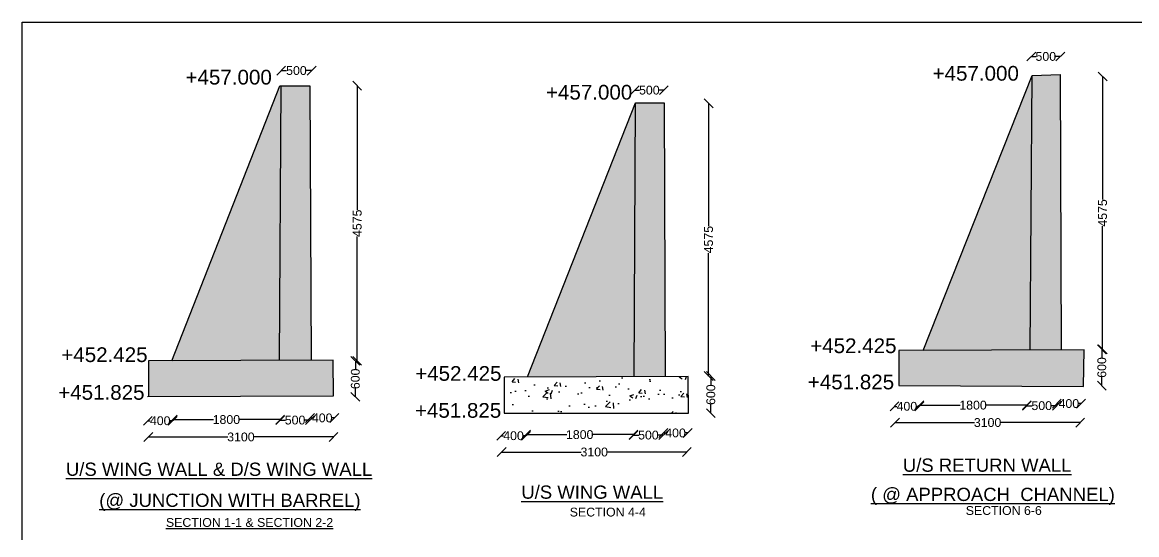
# Model space of a CAD drawing. Header units: millimetres. Extents: x 5124 to 14692097, y 2311 to 67827916.
# Drawn here: x 14654896 to 14673827, y 67819202 to 67827916 of the extents above; entities that cross this region are included whole.
import ezdxf

# ---------------------------------------------------------------- set-up
doc = ezdxf.new("R2010")
doc.units = ezdxf.units.MM
doc.header["$MEASUREMENT"] = 0
doc.layers.add('DRAWING', color=7, linetype='Continuous')
doc.layers.add('TEXT', color=2, linetype='Continuous')
doc.styles.get("Standard").update_dxf_attribs({"font": 'arial.ttf', "height": 225})
doc.dimstyles.get("Standard").update_dxf_attribs({"dimtxt": 150, "dimasz": 150, "dimexe": 0.18, "dimexo": 0.0625, "dimgap": 0.09, "dimtad": 0, "dimdec": 0, "dimzin": 0, "dimdsep": 46, "dimtxsty": 'Standard', "dimblk": 'OBLIQUE', "dimcen": 0.09, "dimse1": 1, "dimse2": 1, "dimadec": 0, "dimazin": 0, "dimtfac": 1, "dimtdec": 0, "dimtofl": 0, "dimtmove": 0, "dimatfit": 3, "dimfxl": 1, "dimtolj": 1, "dimtzin": 0, "dimarcsym": 0})
pattern_1 = [(50, (0, 0), (717.2601826, -62.752135), [75, -825]), (355, (0, 0), (-138.751334, 752.192134), [60, -660]), (100.4514, (59.8, -5.2), (578.509382, 689.439542), [63.74019, -701.142112]), (46.1842, (0, 200), (1067.241049, -165.519014), [112.5, -1237.5]), (96.6356, (88.9, 186.2), (934.662706, 974.117871), [95.610288, -1051.713]), (351.1842, (0, 200), (934.661945, 974.118601), [90, -990]), (21, (100, 150), (596.907052, -402.6188907), [75, -825]), (326, (100, 150), (243.315332, 725.150045), [60, -660]), (71.4514, (149.74, 116.45), (840.2226286, 322.530497), [63.74019, -701.142112]), (37.5, (0, 0), (12.1598553, 332.8938538), [0, -652, 0, -670, 0, -662.5]), (7.5, (0, 0), (263.0695374, 394.4117119), [0, -382, 0, -637, 0, -252.5]), (327.5, (-223, 0), (533.8224362, -22.5548717), [0, -250, 0, -780, 0, -1035]), (317.5, (-323, 0), (583.1861693, 100.1049823), [0, -325, 0, -518, 0, -735])]

# ---------------------------------------------------------------- blocks, each defined once
blk = doc.blocks.new('_Oblique')
at = {"color": 0, "linetype": 'ByBlock', "lineweight": -2}
blk.add_line((-0.5, -0.5), (0.5, 0.5), dxfattribs=at)
blk = doc.blocks.new('*D4')
at = {"layer": 'Defpoints', "color": 0, "transparency": 16777216}
for p in [(14659293, 67827084), (14659812, 67827094), (14659812, 67827094)]:
    blk.add_point(p, dxfattribs=at)
at = {"layer": 'TEXT', "color": 0, "lineweight": -2, "transparency": 16777216}
for p, q in [((14659293, 67827094), (14659387, 67827094)), ((14659812, 67827094), (14659718, 67827094))]:
    blk.add_line(p, q, dxfattribs=at)
at = {"layer": 'TEXT', "color": 0, "lineweight": -2, "transparency": 16777216, "xscale": 150, "yscale": 150, "zscale": 150, "rotation": 180}
blk.add_blockref('_Oblique', (14659293, 67827094), dxfattribs=at)
at = {"layer": 'TEXT', "color": 0, "lineweight": -2, "transparency": 16777216, "xscale": 150, "yscale": 150, "zscale": 150}
blk.add_blockref('_Oblique', (14659812, 67827094), dxfattribs=at)
at = {"layer": 'TEXT', "color": 0, "transparency": 16777216, "insert": (14659553, 67827094), "char_height": 150, "attachment_point": 5}
blk.add_mtext('\\A1;500', dxfattribs=at)
blk = doc.blocks.new('*D5')
at = {"layer": 'Defpoints', "color": 0, "transparency": 16777216}
for p in [(14660586, 67826838), (14660566, 67822159), (14660586, 67822159)]:
    blk.add_point(p, dxfattribs=at)
at = {"layer": 'TEXT', "color": 0, "lineweight": -2, "transparency": 16777216}
for p, q in [((14660586, 67826838), (14660586, 67824726)), ((14660586, 67822159), (14660586, 67824271))]:
    blk.add_line(p, q, dxfattribs=at)
at = {"layer": 'TEXT', "color": 0, "lineweight": -2, "transparency": 16777216, "xscale": 150, "yscale": 150, "zscale": 150}
for p, rotation in [((14660586, 67826838), 90), ((14660586, 67822159), 270)]:
    blk.add_blockref('_Oblique', p, dxfattribs=dict(at, rotation=rotation))
at = {"layer": 'TEXT', "color": 0, "transparency": 16777216, "insert": (14660586, 67824498), "char_height": 150, "attachment_point": 5, "rotation": 90}
blk.add_mtext('\\A1;4575', dxfattribs=at)
blk = doc.blocks.new('*D6')
at = {"layer": 'Defpoints', "color": 0, "transparency": 16777216}
for p in [(14660566, 67822159), (14660554, 67821548), (14660569, 67821548)]:
    blk.add_point(p, dxfattribs=at)
at = {"layer": 'TEXT', "color": 0, "lineweight": -2, "transparency": 16777216}
for p, q in [((14660554, 67822159), (14660554, 67822019)), ((14660554, 67821548), (14660554, 67821687))]:
    blk.add_line(p, q, dxfattribs=at)
at = {"layer": 'TEXT', "color": 0, "lineweight": -2, "transparency": 16777216, "xscale": 150, "yscale": 150, "zscale": 150}
for p, rotation in [((14660554, 67822159), 90), ((14660554, 67821548), 270)]:
    blk.add_blockref('_Oblique', p, dxfattribs=dict(at, rotation=rotation))
at = {"layer": 'TEXT', "color": 0, "transparency": 16777216, "insert": (14660554, 67821853), "char_height": 150, "attachment_point": 5, "rotation": 90}
blk.add_mtext('\\A1;600', dxfattribs=at)
blk = doc.blocks.new('*D7')
at = {"layer": 'Defpoints', "color": 0, "transparency": 16777216}
for p in [(14659785, 67821235), (14660197, 67821245), (14660197, 67821188)]:
    blk.add_point(p, dxfattribs=at)
at = {"layer": 'TEXT', "color": 0, "lineweight": -2, "transparency": 16777216}
for p, q in [((14659785, 67821188), (14659823, 67821188)), ((14660197, 67821188), (14660160, 67821188))]:
    blk.add_line(p, q, dxfattribs=at)
at = {"layer": 'TEXT', "color": 0, "lineweight": -2, "transparency": 16777216, "xscale": 150, "yscale": 150, "zscale": 150, "rotation": 180}
blk.add_blockref('_Oblique', (14659785, 67821188), dxfattribs=at)
at = {"layer": 'TEXT', "color": 0, "lineweight": -2, "transparency": 16777216, "xscale": 150, "yscale": 150, "zscale": 150}
blk.add_blockref('_Oblique', (14660197, 67821188), dxfattribs=at)
at = {"layer": 'TEXT', "color": 0, "transparency": 16777216, "insert": (14659991, 67821188), "char_height": 150, "attachment_point": 5}
blk.add_mtext('\\A1;400', dxfattribs=at)
blk = doc.blocks.new('*D8')
at = {"layer": 'Defpoints', "color": 0, "transparency": 16777216}
for p in [(14659276, 67821188), (14659276, 67821151), (14659785, 67821188)]:
    blk.add_point(p, dxfattribs=at)
at = {"layer": 'TEXT', "color": 0, "lineweight": -2, "transparency": 16777216}
for p, q in [((14659276, 67821151), (14659365, 67821151)), ((14659785, 67821151), (14659696, 67821151))]:
    blk.add_line(p, q, dxfattribs=at)
at = {"layer": 'TEXT', "color": 0, "lineweight": -2, "transparency": 16777216, "xscale": 150, "yscale": 150, "zscale": 150, "rotation": 180}
blk.add_blockref('_Oblique', (14659276, 67821151), dxfattribs=at)
at = {"layer": 'TEXT', "color": 0, "lineweight": -2, "transparency": 16777216, "xscale": 150, "yscale": 150, "zscale": 150}
blk.add_blockref('_Oblique', (14659785, 67821151), dxfattribs=at)
at = {"layer": 'TEXT', "color": 0, "transparency": 16777216, "insert": (14659530, 67821151), "char_height": 150, "attachment_point": 5}
blk.add_mtext('\\A1;500', dxfattribs=at)
blk = doc.blocks.new('*D9')
at = {"layer": 'Defpoints', "color": 0, "transparency": 16777216}
for p in [(14657450, 67821203), (14657450, 67821160), (14659276, 67821151)]:
    blk.add_point(p, dxfattribs=at)
at = {"layer": 'TEXT', "color": 0, "lineweight": -2, "transparency": 16777216}
for p, q in [((14657450, 67821160), (14658146, 67821160)), ((14659276, 67821160), (14658579, 67821160))]:
    blk.add_line(p, q, dxfattribs=at)
at = {"layer": 'TEXT', "color": 0, "lineweight": -2, "transparency": 16777216, "xscale": 150, "yscale": 150, "zscale": 150, "rotation": 180}
blk.add_blockref('_Oblique', (14657450, 67821160), dxfattribs=at)
at = {"layer": 'TEXT', "color": 0, "lineweight": -2, "transparency": 16777216, "xscale": 150, "yscale": 150, "zscale": 150}
blk.add_blockref('_Oblique', (14659276, 67821160), dxfattribs=at)
at = {"layer": 'TEXT', "color": 0, "transparency": 16777216, "insert": (14658363, 67821160), "char_height": 150, "attachment_point": 5}
blk.add_mtext('\\A1;1800', dxfattribs=at)
blk = doc.blocks.new('*D10')
at = {"layer": 'Defpoints', "color": 0, "transparency": 16777216}
for p in [(14657029, 67821160), (14657029, 67821140), (14657450, 67821160)]:
    blk.add_point(p, dxfattribs=at)
at = {"layer": 'TEXT', "color": 0, "lineweight": -2, "transparency": 16777216}
for p, q in [((14657029, 67821140), (14657071, 67821140)), ((14657450, 67821140), (14657408, 67821140))]:
    blk.add_line(p, q, dxfattribs=at)
at = {"layer": 'TEXT', "color": 0, "lineweight": -2, "transparency": 16777216, "xscale": 150, "yscale": 150, "zscale": 150, "rotation": 180}
blk.add_blockref('_Oblique', (14657029, 67821140), dxfattribs=at)
at = {"layer": 'TEXT', "color": 0, "lineweight": -2, "transparency": 16777216, "xscale": 150, "yscale": 150, "zscale": 150}
blk.add_blockref('_Oblique', (14657450, 67821140), dxfattribs=at)
at = {"layer": 'TEXT', "color": 0, "transparency": 16777216, "insert": (14657239, 67821140), "char_height": 150, "attachment_point": 5}
blk.add_mtext('\\A1;400', dxfattribs=at)
blk = doc.blocks.new('*D11')
at = {"layer": 'Defpoints', "color": 0, "transparency": 16777216}
for p in [(14660183, 67820901), (14657037, 67820886), (14660183, 67820864)]:
    blk.add_point(p, dxfattribs=at)
at = {"layer": 'TEXT', "color": 0, "lineweight": -2, "transparency": 16777216}
for p, q in [((14657037, 67820864), (14658386, 67820864)), ((14660183, 67820864), (14658834, 67820864))]:
    blk.add_line(p, q, dxfattribs=at)
at = {"layer": 'TEXT', "color": 0, "lineweight": -2, "transparency": 16777216, "xscale": 150, "yscale": 150, "zscale": 150, "rotation": 180}
blk.add_blockref('_Oblique', (14657037, 67820864), dxfattribs=at)
at = {"layer": 'TEXT', "color": 0, "lineweight": -2, "transparency": 16777216, "xscale": 150, "yscale": 150, "zscale": 150}
blk.add_blockref('_Oblique', (14660183, 67820864), dxfattribs=at)
at = {"layer": 'TEXT', "color": 0, "transparency": 16777216, "insert": (14658610, 67820864), "char_height": 150, "attachment_point": 5}
blk.add_mtext('\\A1;3100', dxfattribs=at)
blk = doc.blocks.new('*D13')
at = {"layer": 'Defpoints', "color": 0, "transparency": 16777216}
for p in [(14665787, 67820979), (14666199, 67820989), (14666199, 67820932)]:
    blk.add_point(p, dxfattribs=at)
at = {"layer": 'TEXT', "color": 0, "lineweight": -2, "transparency": 16777216}
for p, q in [((14665787, 67820932), (14665825, 67820932)), ((14666199, 67820932), (14666162, 67820932))]:
    blk.add_line(p, q, dxfattribs=at)
at = {"layer": 'TEXT', "color": 0, "lineweight": -2, "transparency": 16777216, "xscale": 150, "yscale": 150, "zscale": 150, "rotation": 180}
blk.add_blockref('_Oblique', (14665787, 67820932), dxfattribs=at)
at = {"layer": 'TEXT', "color": 0, "lineweight": -2, "transparency": 16777216, "xscale": 150, "yscale": 150, "zscale": 150}
blk.add_blockref('_Oblique', (14666199, 67820932), dxfattribs=at)
at = {"layer": 'TEXT', "color": 0, "transparency": 16777216, "insert": (14665993, 67820932), "char_height": 150, "attachment_point": 5}
blk.add_mtext('\\A1;400', dxfattribs=at)
blk = doc.blocks.new('*D14')
at = {"layer": 'Defpoints', "color": 0, "transparency": 16777216}
for p in [(14665278, 67820932), (14665787, 67820932), (14665278, 67820896)]:
    blk.add_point(p, dxfattribs=at)
at = {"layer": 'TEXT', "color": 0, "lineweight": -2, "transparency": 16777216}
for p, q in [((14665278, 67820896), (14665367, 67820896)), ((14665787, 67820896), (14665698, 67820896))]:
    blk.add_line(p, q, dxfattribs=at)
at = {"layer": 'TEXT', "color": 0, "lineweight": -2, "transparency": 16777216, "xscale": 150, "yscale": 150, "zscale": 150, "rotation": 180}
blk.add_blockref('_Oblique', (14665278, 67820896), dxfattribs=at)
at = {"layer": 'TEXT', "color": 0, "lineweight": -2, "transparency": 16777216, "xscale": 150, "yscale": 150, "zscale": 150}
blk.add_blockref('_Oblique', (14665787, 67820896), dxfattribs=at)
at = {"layer": 'TEXT', "color": 0, "transparency": 16777216, "insert": (14665532, 67820896), "char_height": 150, "attachment_point": 5}
blk.add_mtext('\\A1;500', dxfattribs=at)
blk = doc.blocks.new('*D15')
at = {"layer": 'Defpoints', "color": 0, "transparency": 16777216}
for p in [(14663452, 67820947), (14663452, 67820904), (14665278, 67820896)]:
    blk.add_point(p, dxfattribs=at)
at = {"layer": 'TEXT', "color": 0, "lineweight": -2, "transparency": 16777216}
for p, q in [((14663452, 67820904), (14664148, 67820904)), ((14665278, 67820904), (14664581, 67820904))]:
    blk.add_line(p, q, dxfattribs=at)
at = {"layer": 'TEXT', "color": 0, "lineweight": -2, "transparency": 16777216, "xscale": 150, "yscale": 150, "zscale": 150, "rotation": 180}
blk.add_blockref('_Oblique', (14663452, 67820904), dxfattribs=at)
at = {"layer": 'TEXT', "color": 0, "lineweight": -2, "transparency": 16777216, "xscale": 150, "yscale": 150, "zscale": 150}
blk.add_blockref('_Oblique', (14665278, 67820904), dxfattribs=at)
at = {"layer": 'TEXT', "color": 0, "transparency": 16777216, "insert": (14664365, 67820904), "char_height": 150, "attachment_point": 5}
blk.add_mtext('\\A1;1800', dxfattribs=at)
blk = doc.blocks.new('*D16')
at = {"layer": 'Defpoints', "color": 0, "transparency": 16777216}
for p in [(14663031, 67820904), (14663452, 67820904), (14663031, 67820885)]:
    blk.add_point(p, dxfattribs=at)
at = {"layer": 'TEXT', "color": 0, "lineweight": -2, "transparency": 16777216}
for p, q in [((14663031, 67820885), (14663073, 67820885)), ((14663452, 67820885), (14663410, 67820885))]:
    blk.add_line(p, q, dxfattribs=at)
at = {"layer": 'TEXT', "color": 0, "lineweight": -2, "transparency": 16777216, "xscale": 150, "yscale": 150, "zscale": 150, "rotation": 180}
blk.add_blockref('_Oblique', (14663031, 67820885), dxfattribs=at)
at = {"layer": 'TEXT', "color": 0, "lineweight": -2, "transparency": 16777216, "xscale": 150, "yscale": 150, "zscale": 150}
blk.add_blockref('_Oblique', (14663452, 67820885), dxfattribs=at)
at = {"layer": 'TEXT', "color": 0, "transparency": 16777216, "insert": (14663241, 67820885), "char_height": 150, "attachment_point": 5}
blk.add_mtext('\\A1;400', dxfattribs=at)
blk = doc.blocks.new('*D12')
at = {"layer": 'Defpoints', "color": 0, "transparency": 16777216}
for p in [(14663039, 67820630), (14666185, 67820645), (14666185, 67820608)]:
    blk.add_point(p, dxfattribs=at)
at = {"layer": 'TEXT', "color": 0, "lineweight": -2, "transparency": 16777216}
for p, q in [((14663039, 67820608), (14664388, 67820608)), ((14666185, 67820608), (14664836, 67820608))]:
    blk.add_line(p, q, dxfattribs=at)
at = {"layer": 'TEXT', "color": 0, "lineweight": -2, "transparency": 16777216, "xscale": 150, "yscale": 150, "zscale": 150, "rotation": 180}
blk.add_blockref('_Oblique', (14663039, 67820608), dxfattribs=at)
at = {"layer": 'TEXT', "color": 0, "lineweight": -2, "transparency": 16777216, "xscale": 150, "yscale": 150, "zscale": 150}
blk.add_blockref('_Oblique', (14666185, 67820608), dxfattribs=at)
at = {"layer": 'TEXT', "color": 0, "transparency": 16777216, "insert": (14664612, 67820608), "char_height": 150, "attachment_point": 5}
blk.add_mtext('\\A1;3100', dxfattribs=at)
blk = doc.blocks.new('*D18')
at = {"layer": 'Defpoints', "color": 0, "transparency": 16777216}
for p in [(14672469, 67821479), (14672881, 67821489), (14672881, 67821432)]:
    blk.add_point(p, dxfattribs=at)
at = {"layer": 'TEXT', "color": 0, "lineweight": -2, "transparency": 16777216}
for p, q in [((14672469, 67821432), (14672507, 67821432)), ((14672881, 67821432), (14672844, 67821432))]:
    blk.add_line(p, q, dxfattribs=at)
at = {"layer": 'TEXT', "color": 0, "lineweight": -2, "transparency": 16777216, "xscale": 150, "yscale": 150, "zscale": 150, "rotation": 180}
blk.add_blockref('_Oblique', (14672469, 67821432), dxfattribs=at)
at = {"layer": 'TEXT', "color": 0, "lineweight": -2, "transparency": 16777216, "xscale": 150, "yscale": 150, "zscale": 150}
blk.add_blockref('_Oblique', (14672881, 67821432), dxfattribs=at)
at = {"layer": 'TEXT', "color": 0, "transparency": 16777216, "insert": (14672675, 67821432), "char_height": 150, "attachment_point": 5}
blk.add_mtext('\\A1;400', dxfattribs=at)
blk = doc.blocks.new('*D19')
at = {"layer": 'Defpoints', "color": 0, "transparency": 16777216}
for p in [(14671960, 67821432), (14671960, 67821396), (14672469, 67821432)]:
    blk.add_point(p, dxfattribs=at)
at = {"layer": 'TEXT', "color": 0, "lineweight": -2, "transparency": 16777216}
for p, q in [((14671960, 67821396), (14672049, 67821396)), ((14672469, 67821396), (14672380, 67821396))]:
    blk.add_line(p, q, dxfattribs=at)
at = {"layer": 'TEXT', "color": 0, "lineweight": -2, "transparency": 16777216, "xscale": 150, "yscale": 150, "zscale": 150, "rotation": 180}
blk.add_blockref('_Oblique', (14671960, 67821396), dxfattribs=at)
at = {"layer": 'TEXT', "color": 0, "lineweight": -2, "transparency": 16777216, "xscale": 150, "yscale": 150, "zscale": 150}
blk.add_blockref('_Oblique', (14672469, 67821396), dxfattribs=at)
at = {"layer": 'TEXT', "color": 0, "transparency": 16777216, "insert": (14672214, 67821396), "char_height": 150, "attachment_point": 5}
blk.add_mtext('\\A1;500', dxfattribs=at)
blk = doc.blocks.new('*D20')
at = {"layer": 'Defpoints', "color": 0, "transparency": 16777216}
for p in [(14670134, 67821447), (14670134, 67821405), (14671960, 67821396)]:
    blk.add_point(p, dxfattribs=at)
at = {"layer": 'TEXT', "color": 0, "lineweight": -2, "transparency": 16777216}
for p, q in [((14670134, 67821405), (14670830, 67821405)), ((14671960, 67821405), (14671264, 67821405))]:
    blk.add_line(p, q, dxfattribs=at)
at = {"layer": 'TEXT', "color": 0, "lineweight": -2, "transparency": 16777216, "xscale": 150, "yscale": 150, "zscale": 150, "rotation": 180}
blk.add_blockref('_Oblique', (14670134, 67821405), dxfattribs=at)
at = {"layer": 'TEXT', "color": 0, "lineweight": -2, "transparency": 16777216, "xscale": 150, "yscale": 150, "zscale": 150}
blk.add_blockref('_Oblique', (14671960, 67821405), dxfattribs=at)
at = {"layer": 'TEXT', "color": 0, "transparency": 16777216, "insert": (14671047, 67821405), "char_height": 150, "attachment_point": 5}
blk.add_mtext('\\A1;1800', dxfattribs=at)
blk = doc.blocks.new('*D21')
at = {"layer": 'Defpoints', "color": 0, "transparency": 16777216}
for p in [(14669713, 67821405), (14669713, 67821385), (14670134, 67821405)]:
    blk.add_point(p, dxfattribs=at)
at = {"layer": 'TEXT', "color": 0, "lineweight": -2, "transparency": 16777216}
for p, q in [((14669713, 67821385), (14669755, 67821385)), ((14670134, 67821385), (14670092, 67821385))]:
    blk.add_line(p, q, dxfattribs=at)
at = {"layer": 'TEXT', "color": 0, "lineweight": -2, "transparency": 16777216, "xscale": 150, "yscale": 150, "zscale": 150, "rotation": 180}
blk.add_blockref('_Oblique', (14669713, 67821385), dxfattribs=at)
at = {"layer": 'TEXT', "color": 0, "lineweight": -2, "transparency": 16777216, "xscale": 150, "yscale": 150, "zscale": 150}
blk.add_blockref('_Oblique', (14670134, 67821385), dxfattribs=at)
at = {"layer": 'TEXT', "color": 0, "transparency": 16777216, "insert": (14669923, 67821385), "char_height": 150, "attachment_point": 5}
blk.add_mtext('\\A1;400', dxfattribs=at)
blk = doc.blocks.new('*D17')
at = {"layer": 'Defpoints', "color": 0, "transparency": 16777216}
for p in [(14669721, 67821130), (14672867, 67821145), (14672867, 67821109)]:
    blk.add_point(p, dxfattribs=at)
at = {"layer": 'TEXT', "color": 0, "lineweight": -2, "transparency": 16777216}
for p, q in [((14669721, 67821109), (14671070, 67821109)), ((14672867, 67821109), (14671518, 67821109))]:
    blk.add_line(p, q, dxfattribs=at)
at = {"layer": 'TEXT', "color": 0, "lineweight": -2, "transparency": 16777216, "xscale": 150, "yscale": 150, "zscale": 150, "rotation": 180}
blk.add_blockref('_Oblique', (14669721, 67821109), dxfattribs=at)
at = {"layer": 'TEXT', "color": 0, "lineweight": -2, "transparency": 16777216, "xscale": 150, "yscale": 150, "zscale": 150}
blk.add_blockref('_Oblique', (14672867, 67821109), dxfattribs=at)
at = {"layer": 'TEXT', "color": 0, "transparency": 16777216, "insert": (14671294, 67821109), "char_height": 150, "attachment_point": 5}
blk.add_mtext('\\A1;3100', dxfattribs=at)
blk = doc.blocks.new('*D22')
at = {"layer": 'Defpoints', "color": 0, "transparency": 16777216}
for p in [(14666593, 67821901), (14666606, 67821901), (14666602, 67821268)]:
    blk.add_point(p, dxfattribs=at)
at = {"layer": 'TEXT', "color": 0, "lineweight": -2, "transparency": 16777216}
for p, q in [((14666593, 67821901), (14666593, 67821750)), ((14666593, 67821268), (14666593, 67821418))]:
    blk.add_line(p, q, dxfattribs=at)
at = {"layer": 'TEXT', "color": 0, "lineweight": -2, "transparency": 16777216, "xscale": 150, "yscale": 150, "zscale": 150}
for p, rotation in [((14666593, 67821901), 90), ((14666593, 67821268), 270)]:
    blk.add_blockref('_Oblique', p, dxfattribs=dict(at, rotation=rotation))
at = {"layer": 'TEXT', "color": 0, "transparency": 16777216, "insert": (14666593, 67821584), "char_height": 150, "attachment_point": 5, "rotation": 90}
blk.add_mtext('\\A1;600', dxfattribs=at)
blk = doc.blocks.new('*D23')
at = {"layer": 'Defpoints', "color": 0, "transparency": 16777216}
for p in [(14666555, 67826538), (14666615, 67826538), (14666593, 67821901)]:
    blk.add_point(p, dxfattribs=at)
at = {"layer": 'TEXT', "color": 0, "lineweight": -2, "transparency": 16777216}
for p, q in [((14666555, 67826538), (14666555, 67824447)), ((14666555, 67821901), (14666555, 67823992))]:
    blk.add_line(p, q, dxfattribs=at)
at = {"layer": 'TEXT', "color": 0, "lineweight": -2, "transparency": 16777216, "xscale": 150, "yscale": 150, "zscale": 150}
for p, rotation in [((14666555, 67826538), 90), ((14666555, 67821901), 270)]:
    blk.add_blockref('_Oblique', p, dxfattribs=dict(at, rotation=rotation))
at = {"layer": 'TEXT', "color": 0, "transparency": 16777216, "insert": (14666555, 67824220), "char_height": 150, "attachment_point": 5, "rotation": 90}
blk.add_mtext('\\A1;4575', dxfattribs=at)
blk = doc.blocks.new('*D24')
at = {"layer": 'Defpoints', "color": 0, "transparency": 16777216}
for p in [(14665303, 67826790), (14665793, 67826775), (14665793, 67826761)]:
    blk.add_point(p, dxfattribs=at)
at = {"layer": 'TEXT', "color": 0, "lineweight": -2, "transparency": 16777216}
for p, q in [((14665303, 67826761), (14665382, 67826761)), ((14665793, 67826761), (14665714, 67826761))]:
    blk.add_line(p, q, dxfattribs=at)
at = {"layer": 'TEXT', "color": 0, "lineweight": -2, "transparency": 16777216, "xscale": 150, "yscale": 150, "zscale": 150, "rotation": 180}
blk.add_blockref('_Oblique', (14665303, 67826761), dxfattribs=at)
at = {"layer": 'TEXT', "color": 0, "lineweight": -2, "transparency": 16777216, "xscale": 150, "yscale": 150, "zscale": 150}
blk.add_blockref('_Oblique', (14665793, 67826761), dxfattribs=at)
at = {"layer": 'TEXT', "color": 0, "transparency": 16777216, "insert": (14665548, 67826761), "char_height": 150, "attachment_point": 5}
blk.add_mtext('\\A1;500', dxfattribs=at)
blk = doc.blocks.new('*D25')
at = {"layer": 'Defpoints', "color": 0, "transparency": 16777216}
for p in [(14673235, 67822355), (14673270, 67822355), (14673284, 67821736)]:
    blk.add_point(p, dxfattribs=at)
at = {"layer": 'TEXT', "color": 0, "lineweight": -2, "transparency": 16777216}
for p, q in [((14673235, 67822355), (14673235, 67822211)), ((14673235, 67821736), (14673235, 67821880))]:
    blk.add_line(p, q, dxfattribs=at)
at = {"layer": 'TEXT', "color": 0, "lineweight": -2, "transparency": 16777216, "xscale": 150, "yscale": 150, "zscale": 150}
for p, rotation in [((14673235, 67822355), 90), ((14673235, 67821736), 270)]:
    blk.add_blockref('_Oblique', p, dxfattribs=dict(at, rotation=rotation))
at = {"layer": 'TEXT', "color": 0, "transparency": 16777216, "insert": (14673235, 67822046), "char_height": 150, "attachment_point": 5, "rotation": 90}
blk.add_mtext('\\A1;600', dxfattribs=at)
blk = doc.blocks.new('*D26')
at = {"layer": 'Defpoints', "color": 0, "transparency": 16777216}
for p in [(14673248, 67826994), (14673259, 67826994), (14673235, 67822355)]:
    blk.add_point(p, dxfattribs=at)
at = {"layer": 'TEXT', "color": 0, "lineweight": -2, "transparency": 16777216}
for p, q in [((14673248, 67826994), (14673248, 67824902)), ((14673248, 67822355), (14673248, 67824447))]:
    blk.add_line(p, q, dxfattribs=at)
at = {"layer": 'TEXT', "color": 0, "lineweight": -2, "transparency": 16777216, "xscale": 150, "yscale": 150, "zscale": 150}
for p, rotation in [((14673248, 67826994), 90), ((14673248, 67822355), 270)]:
    blk.add_blockref('_Oblique', p, dxfattribs=dict(at, rotation=rotation))
at = {"layer": 'TEXT', "color": 0, "transparency": 16777216, "insert": (14673248, 67824674), "char_height": 150, "attachment_point": 5, "rotation": 90}
blk.add_mtext('\\A1;4575', dxfattribs=at)
blk = doc.blocks.new('*D27')
at = {"layer": 'Defpoints', "color": 0, "transparency": 16777216}
for p in [(14672036, 67827247), (14672529, 67827334), (14672529, 67827233)]:
    blk.add_point(p, dxfattribs=at)
at = {"layer": 'TEXT', "color": 0, "lineweight": -2, "transparency": 16777216}
for p, q in [((14672036, 67827334), (14672117, 67827334)), ((14672529, 67827334), (14672448, 67827334))]:
    blk.add_line(p, q, dxfattribs=at)
at = {"layer": 'TEXT', "color": 0, "lineweight": -2, "transparency": 16777216, "xscale": 150, "yscale": 150, "zscale": 150, "rotation": 180}
blk.add_blockref('_Oblique', (14672036, 67827334), dxfattribs=at)
at = {"layer": 'TEXT', "color": 0, "lineweight": -2, "transparency": 16777216, "xscale": 150, "yscale": 150, "zscale": 150}
blk.add_blockref('_Oblique', (14672529, 67827334), dxfattribs=at)
at = {"layer": 'TEXT', "color": 0, "transparency": 16777216, "insert": (14672283, 67827334), "char_height": 150, "attachment_point": 5}
blk.add_mtext('\\A1;500', dxfattribs=at)

msp = doc.modelspace()

# ---------------------------------------------------------------- hatches: boundary and pattern name
at = {"layer": 'TEXT'}
h = msp.add_hatch(dxfattribs=at)
h.set_pattern_fill('AR-CONC', color=0, scale=100, style=0)
h.set_pattern_definition(pattern_1)
h.paths.add_polyline_path([(14659294.2, 67826836.5), (14659271.5, 67826836.6), (14657436.1, 67822158.6), (14659264.9, 67822166)])
h.paths.add_polyline_path([(14659783, 67826833.4), (14659294.2, 67826836.5), (14659264.9, 67822166), (14659801.8, 67822168.2)])
h.paths.add_polyline_path([(14660179.7, 67822169.7), (14657040.3, 67822157), (14657042.7, 67821552.8), (14660182.2, 67821565.5)])
h.paths.add_polyline_path([(14665310.7, 67826547.7), (14663480.1, 67821885.3), (14665290.3, 67821891.3)])
h.paths.add_polyline_path([(14665800.3, 67826547.7), (14665310.7, 67826547.7), (14665290.3, 67821891.3), (14665815.7, 67821893)])
h.paths.add_polyline_path([(14672050.3, 67827012.7), (14670197.2, 67822334.1), (14672019.1, 67822340.9)])
h.paths.add_polyline_path([(14672528.5, 67827025.2), (14672050.3, 67827012.7), (14672019.1, 67822340.9), (14672546, 67822342.9)])
h.paths.add_polyline_path([(14672936.2, 67822344.4), (14669787.9, 67822332.5), (14669787.4, 67821737.3), (14672922.4, 67821724.3)])
h = msp.add_hatch(dxfattribs=at)
h.set_pattern_fill('AR-CONC', color=0, scale=100, style=0)
h.set_pattern_definition(pattern_1)
h.paths.add_polyline_path([(14666207.7, 67821894.3), (14663082.6, 67821884), (14663082.9, 67821268.1), (14666215.2, 67821270)])

# ---------------------------------------------------------------- linework, layer by layer
at = {"layer": 'DRAWING', "color": 0}
for points in [[(14670197.2, 67822334.1), (14672050.3, 67827012.7), (14672528.5, 67827025.2), (14672546, 67822342.9)], [(14672019.1, 67822340.9), (14672050.3, 67827012.7)], [(14657436.1, 67822158.6), (14659271.5, 67826836.6), (14659783, 67826833.4), (14659801.8, 67822168.2)], [(14659264.9, 67822166), (14659294.2, 67826836.5)], [(14663480.1, 67821885.3), (14665310.7, 67826547.7), (14665800.3, 67826547.7), (14665815.7, 67821893)], [(14665290.3, 67821891.3), (14665310.7, 67826547.7)], [(14669787.4, 67821737.3), (14672922.4, 67821724.3), (14672936.2, 67822344.4), (14669787.9, 67822332.5), (14669787.4, 67821737.3)], [(14657024.2, 67821552.8), (14660182.2, 67821565.5), (14660179.7, 67822169.7), (14657040.3, 67822157), (14657042.7, 67821552.8)], [(14663082.1, 67821268.1), (14666215.2, 67821270), (14666207.7, 67821894.3), (14663082.6, 67821884), (14663082.9, 67821268.1)]]:
    msp.add_lwpolyline(points, dxfattribs=at)
at = {"layer": 'TEXT', "color": 0}
msp.add_lwpolyline([(14692097.2, 67806240.1), (14654896.1, 67806240.1), (14654896.1, 67827915.7), (14692097.2, 67827915.7)], close=True, dxfattribs=at)

# ---------------------------------------------------------------- texts
for s, height, p in [('+457.000', 250, (14670359.5, 67826922.8)), ('+457.000', 250, (14657668.8, 67826857.2)), ('+457.000', 250, (14663792, 67826601)), ('+452.425', 250, (14668280.7, 67822290.3)), ('+452.425', 250, (14655558.6, 67822138.6)), ('+452.425', 250, (14661570.4, 67821819.5)), ('+451.825', 250, (14668240.3, 67821674.7)), ('+451.825', 250, (14655506.6, 67821497.2)), ('+451.825', 250, (14661566.4, 67821191.2)), ('%%UU/S WING WALL & D/S WING WALL', 225, (14655637, 67820203.5)), ('%%UU/S RETURN WALL', 225, (14669854.8, 67820272.8)), ('%%UU/S WING WALL', 225, (14663373.3, 67819814.1)), ('%%U( @ APPROACH  CHANNEL)', 225, (14669311.9, 67819775.7)), ('%%U(@ JUNCTION WITH BARREL)', 225, (14656203.4, 67819675.5)), ('SECTION 4-4', 150, (14664195.7, 67819512.4)), ('SECTION 6-6', 150, (14670922.9, 67819539.1)), ('%%USECTION 1-1 & SECTION 2-2', 150, (14657336.2, 67819336))]:
    msp.add_text(s, height=height, dxfattribs=at).set_placement(p)

# ---------------------------------------------------------------- dimensions: what is measured, and where the dimension line sits
for base, p1, p2, text, picture, middle in [((14672529.5, 67827333.8), (14672036.3, 67827246.6), (14672529.5, 67827233.2), '500', '*D27', (14672282.9, 67827333.8)), ((14659812, 67827094.2), (14659293.1, 67827084.4), (14659812, 67827094.2), '500', '*D4', (14659552.5, 67827094.2)), ((14665793.4, 67826761.5), (14665302.6, 67826790), (14665793.4, 67826774.7), '500', '*D24', (14665548, 67826761.5)), ((14669712.9, 67821384.9), (14670133.8, 67821404.6), (14669712.9, 67821404.6), '400', '*D21', (14669923.4, 67821384.9)), ((14670133.8, 67821404.6), (14671959.7, 67821395.9), (14670133.8, 67821447.3), '1800', '*D20', (14671046.8, 67821404.6)), ((14671959.7, 67821395.9), (14672469.2, 67821432.3), (14671959.7, 67821432.3), '500', '*D19', (14672214.5, 67821395.9)), ((14672881.4, 67821432.3), (14672469.2, 67821479.2), (14672881.4, 67821489.2), '400', '*D18', (14672675.3, 67821432.3)), ((14660197.3, 67821187.8), (14659785.1, 67821234.6), (14660197.3, 67821244.7), '400', '*D7', (14659991.2, 67821187.8)), ((14657028.8, 67821140.3), (14657449.7, 67821160), (14657028.8, 67821160), '400', '*D10', (14657239.3, 67821140.3)), ((14657449.7, 67821160), (14659275.6, 67821151.4), (14657449.7, 67821202.7), '1800', '*D9', (14658362.7, 67821160)), ((14659275.6, 67821151.4), (14659785.1, 67821187.8), (14659275.6, 67821187.8), '500', '*D8', (14659530.4, 67821151.4)), ((14672867.4, 67821108.6), (14669720.9, 67821130.5), (14672867.4, 67821145.1), '3100', '*D17', (14671294.1, 67821108.6)), ((14660183.3, 67820864), (14657036.8, 67820885.9), (14660183.3, 67820900.5), '3100', '*D11', (14658610, 67820864)), ((14663030.8, 67820884.8), (14663451.7, 67820904.5), (14663030.8, 67820904.5), '400', '*D16', (14663241.2, 67820884.8)), ((14663451.7, 67820904.5), (14665277.6, 67820895.8), (14663451.7, 67820947.2), '1800', '*D15', (14664364.6, 67820904.5)), ((14665277.6, 67820895.8), (14665787.1, 67820932.2), (14665277.6, 67820932.2), '500', '*D14', (14665532.3, 67820895.8)), ((14666199.2, 67820932.2), (14665787.1, 67820979.1), (14666199.2, 67820989.1), '400', '*D13', (14665993.2, 67820932.2)), ((14666185.3, 67820608.5), (14663038.8, 67820630.4), (14666185.3, 67820645), '3100', '*D12', (14664612, 67820608.5))]:
    dim = msp.add_linear_dim(base=base, p1=p1, p2=p2, text=text, dimstyle='Standard', override={"dimtxt": 150}, dxfattribs=at)
    dim.commit()
    dim.dimension.update_dxf_attribs({"geometry": picture, "text_midpoint": middle})
for base, p1, p2, text, picture, middle in [((14673247.7, 67826993.8), (14673235.5, 67822354.7), (14673258.7, 67826993.8), '4575', '*D26', (14673247.7, 67824674.2)), ((14666555, 67826538.4), (14666592.8, 67821900.6), (14666615.2, 67826538.4), '4575', '*D23', (14666555, 67824219.5)), ((14673235.5, 67822354.7), (14673283.6, 67821736.4), (14673269.8, 67822354.7), '600', '*D25', (14673235.5, 67822045.5)), ((14660554.2, 67821547.9), (14660566.2, 67822158.8), (14660568.6, 67821547.9), '600', '*D6', (14660554.2, 67821853.3)), ((14666592.8, 67821900.6), (14666601.7, 67821267.9), (14666606, 67821900.6), '600', '*D22', (14666592.8, 67821584.3))]:
    dim = msp.add_linear_dim(base=base, p1=p1, p2=p2, angle=90, text=text, dimstyle='Standard', override={"dimtxt": 150}, dxfattribs=at)
    dim.commit()
    dim.dimension.update_dxf_attribs({"geometry": picture, "text_midpoint": middle})
dim = msp.add_linear_dim(base=(14660585.7, 67822158.8), p1=(14660585.6, 67826838.1), p2=(14660566.2, 67822158.8), angle=90, text='4575', dimstyle='Standard', override={"dimtxt": 150}, dxfattribs=at)
dim.commit()
dim.dimension.update_dxf_attribs({"geometry": '*D5', "text_midpoint": (14660585.7, 67824498.4), "text_rotation": 90})

doc.saveas('drawing.dxf')
